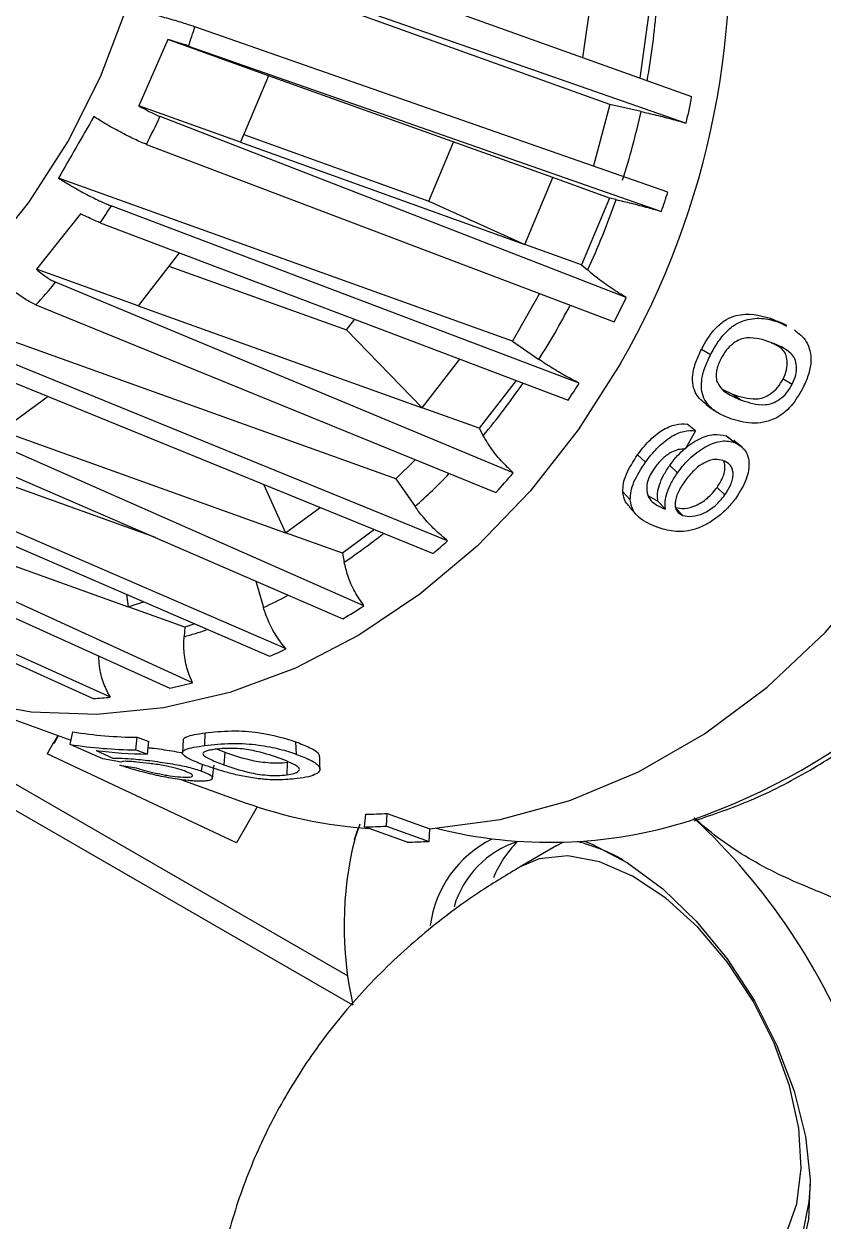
# Model space of a CAD drawing. Extents: x 150 to 4150, y 50 to 2920.
# Drawn here: x 3142.9 to 3220.1, y 1346 to 1461.8 of the extents above; entities that cross this region are included whole.
import ezdxf

# ---------------------------------------------------------------- set-up
doc = ezdxf.new("R2010")
doc.units = 0
doc.header["$LTSCALE"] = 10
doc.linetypes.add('SLD-KATı', pattern=[0])
doc.layers.get('0').update_dxf_attribs({"linetype": 'CONTINUOUS'})

msp = doc.modelspace()

# ---------------------------------------------------------------- linework, layer by layer
at = {"color": 7, "linetype": 'SLD-KATı'}
for p, q in [((3207.41, 1454.77), (3161.77, 1471.14)), ((3199.5, 1454.03), (3155.64, 1469.79)), ((3161.18, 1468.21), (3206.88, 1452.22)), ((3196.89, 1458.55), (3197.85, 1465.36)), ((3203.34, 1463.39), (3202.38, 1456.58)), ((3205.09, 1445.56), (3159.39, 1461.55)), ((3156.77, 1460.31), (3153.97, 1453.91)), ((3166.51, 1456.81), (3156.77, 1460.31)), ((3158.77, 1459.68), (3204.48, 1443.69)), ((3166.51, 1456.81), (3163.81, 1450.37)), ((3193.97, 1446.95), (3166.51, 1456.81)), ((3163.81, 1450.37), (3153.97, 1453.91)), ((3199.5, 1454.03), (3197.9, 1448.08)), ((3202.51, 1453.35), (3199.5, 1454.03)), ((3201.08, 1435.35), (3156.02, 1452.87)), ((3164.12, 1451.11), (3182, 1444.68)), ((3154.71, 1450.17), (3199.92, 1433)), ((3163.81, 1450.37), (3191.27, 1440.5)), ((3182, 1444.68), (3184.39, 1450.39)), ((3190.08, 1431.14), (3146.22, 1446.9)), ((3191.27, 1440.5), (3193.97, 1446.95)), ((3199.46, 1444.97), (3193.97, 1446.95)), ((3196.53, 1427.06), (3151.31, 1444.22)), ((3182, 1444.68), (3191.27, 1440.5)), ((3199.46, 1444.97), (3196.76, 1438.53)), ((3200.09, 1444.83), (3199.46, 1444.97)), ((3148.34, 1443.46), (3144.08, 1438.09)), ((3150.25, 1442.59), (3195.47, 1425.42)), ((3196.76, 1438.53), (3191.27, 1440.5)), ((3157.88, 1439.69), (3153.91, 1434.55)), ((3156.87, 1438.39), (3174.05, 1432.22)), ((3196.76, 1438.53), (3197.34, 1438.02)), ((3153.91, 1434.55), (3144.08, 1438.09)), ((3190.16, 1418.39), (3145.93, 1436.84)), ((3192.7, 1435.74), (3190.08, 1431.14)), ((3178.82, 1417.82), (3134.97, 1433.58)), ((3144.02, 1434.64), (3188.49, 1416.49)), ((3153.91, 1434.55), (3181.37, 1424.68)), ((3174.05, 1432.22), (3174.85, 1433.25)), ((3214.98, 1433.36), (3215.66, 1433.03)), ((3215.9, 1432.93), (3214.98, 1433.36)), ((3215.9, 1432.93), (3216.58, 1432.6)), ((3174.05, 1432.22), (3181.37, 1424.68)), ((3190.08, 1431.14), (3192.64, 1429.37)), ((3209.22, 1429.8), (3208.34, 1430.32)), ((3183.82, 1411.83), (3139.35, 1429.98)), ((3181.37, 1424.68), (3185.01, 1429.4)), ((3137.95, 1428.75), (3182.42, 1410.59)), ((3190.43, 1427.34), (3186.86, 1422.71)), ((3216.25, 1427.48), (3217.13, 1426.96)), ((3145.21, 1425.78), (3140.7, 1422.47)), ((3210.36, 1426.48), (3211.36, 1426)), ((3211.36, 1426), (3212.21, 1425.43)), ((3155.57, 1412.13), (3121.19, 1424.49)), ((3175.72, 1405.55), (3132.49, 1424.62)), ((3186.86, 1422.71), (3181.37, 1424.68)), ((3130.17, 1423.13), (3173.69, 1404.28)), ((3207.79, 1422.47), (3206.97, 1423.11)), ((3140.7, 1422.47), (3168.16, 1412.61)), ((3186.86, 1422.71), (3187.26, 1421.99)), ((3207.79, 1422.47), (3206.77, 1420.7)), ((3210.73, 1421.97), (3211.43, 1421.47)), ((3211.55, 1421.34), (3210.73, 1421.97)), ((3168.2, 1401.36), (3124.68, 1420.22)), ((3180.67, 1419.67), (3178.82, 1417.82)), ((3202.93, 1419.42), (3202.17, 1420.14)), ((3123.08, 1419.51), (3166.6, 1400.65)), ((3206.04, 1418.41), (3205.28, 1419.12)), ((3159.17, 1398.09), (3117.02, 1417.41)), ((3178.82, 1417.82), (3180.68, 1415.13)), ((3114.51, 1416.78), (3156.98, 1397.57)), ((3166.01, 1417.29), (3168.16, 1412.61)), ((3201.47, 1415.79), (3200.75, 1416.57)), ((3203.24, 1416.19), (3204.15, 1415.65)), ((3209.86, 1416.98), (3210.62, 1416.26)), ((3107.1, 1415.78), (3149.57, 1396.56)), ((3151.22, 1396.69), (3108.75, 1415.9)), ((3125.48, 1415.32), (3152.93, 1405.45)), ((3168.16, 1412.61), (3171.5, 1415.05)), ((3204.87, 1414.88), (3204.15, 1415.65)), ((3205.82, 1415.04), (3206.55, 1414.28)), ((3176.75, 1412.91), (3173.65, 1410.63)), ((3173.65, 1410.63), (3168.16, 1412.61)), ((3173.65, 1410.63), (3173.82, 1409.77)), ((3165.27, 1407.92), (3166.01, 1405.37)), ((3152.78, 1406.64), (3152.93, 1405.45)), ((3152.93, 1405.45), (3154.41, 1405.93)), ((3158.42, 1403.48), (3152.93, 1405.45)), ((3158.42, 1403.48), (3158.35, 1402.56)), ((3159.37, 1403.79), (3158.42, 1403.48)), ((3133.37, 1397.6), (3147.41, 1392.55)), ((3146.14, 1393), (3145.75, 1392.31)), ((3147.32, 1392.13), (3147.59, 1393.34)), ((3160.36, 1392.02), (3160.39, 1393.24)), ((3145.72, 1392.31), (3145.1, 1391.23)), ((3145.81, 1392.27), (3146.21, 1392.98)), ((3150.49, 1390.73), (3147.32, 1392.13)), ((3153.67, 1391.6), (3153.82, 1392.82)), ((3153.82, 1392.82), (3154.95, 1392.42)), ((3154.8, 1391.19), (3154.95, 1392.42)), ((3169.21, 1391.17), (3169.15, 1392.38)), ((3163.4, 1382.6), (3145.1, 1391.23)), ((3149.84, 1391.53), (3151.45, 1390.8)), ((3152.3, 1390.41), (3150.49, 1390.73)), ((3153.67, 1391.6), (3154.8, 1391.19)), ((3161.56, 1391.67), (3162.27, 1391.38)), ((3162.27, 1391.38), (3162.2, 1390.16)), ((3152.13, 1390.12), (3153.71, 1389.87)), ((3160.04, 1389.55), (3160.12, 1390.2)), ((3168.3, 1390.4), (3168.27, 1389.18)), ((3158.03, 1388.73), (3164.26, 1386.49)), ((3165.4, 1386.1), (3163.4, 1382.6)), ((3141.92, 1385.82), (3174.61, 1366.95)), ((3175.78, 1384.15), (3175.9, 1385.38)), ((3177.9, 1384.23), (3177.98, 1385.45)), ((3177.98, 1385.45), (3182.1, 1383.97)), ((3175.34, 1384.43), (3174.83, 1382.94)), ((3174.83, 1382.94), (3175.19, 1384.08)), ((3179.9, 1382.67), (3175.78, 1384.15)), ((3177.9, 1384.23), (3182.02, 1382.75)), ((3182.02, 1382.75), (3182.1, 1383.97)), ((3174.75, 1382.65), (3174.75, 1382.65)), ((3194.37, 1382.34), (3190.84, 1380.3))]:
    msp.add_line(p, q, dxfattribs=at)
at = {"color": 8, "linetype": 'SLD-KATı'}
msp.add_line((3141.63, 1388.53), (3174.18, 1369.74), dxfattribs=at)
at = {"color": 7, "linetype": 'SLD-KATı', "flags": 128}
for points in [[(3147.1, 1450.42), (3150.27, 1456.7), (3152.79, 1463.3), (3154.63, 1470.11), (3155.74, 1477.03), (3156.12, 1483.94), (3155.76, 1490.74), (3154.66, 1497.31), (3152.84, 1503.56), (3150.33, 1509.39), (3147.18, 1514.7), (3143.42, 1519.41), (3139.12, 1523.45), (3134.35, 1526.76), (3129.18, 1529.27), (3123.69, 1530.96), (3117.97, 1531.78), (3112.11, 1531.75), (3106.21, 1530.84), (3100.35, 1529.08), (3094.63, 1526.49), (3089.14, 1523.12), (3083.96, 1519.02), (3079.17, 1514.25), (3074.86, 1508.89), (3071.09, 1503.02), (3067.92, 1496.73), (3065.4, 1490.13), (3063.57, 1483.32), (3062.45, 1476.41), (3062.08, 1469.5), (3062.44, 1462.7), (3063.54, 1456.12), (3065.35, 1449.87), (3067.86, 1444.05), (3071.02, 1438.73), (3074.78, 1434.02), (3079.07, 1429.98), (3083.85, 1426.68), (3089.02, 1424.16), (3094.51, 1422.48), (3100.22, 1421.65), (3106.08, 1421.69), (3111.99, 1422.6), (3117.84, 1424.36), (3123.57, 1426.94), (3129.06, 1430.31), (3134.24, 1434.42), (3139.02, 1439.19), (3143.33, 1444.55), (3147.1, 1450.42)], [(3216.6, 1432.65), (3216.14, 1432.86), (3215.68, 1433.07)], [(3208.81, 1425), (3209.23, 1424.69), (3209.65, 1424.39)], [(3212.28, 1420.89), (3211.87, 1421.21), (3211.47, 1421.53)], [(3182.1, 1383.97), (3188.89, 1384.86), (3195.64, 1386.71), (3202.25, 1389.49), (3208.64, 1393.16), (3214.69, 1397.66), (3220.32, 1402.94), (3225.44, 1408.91), (3229.99, 1415.47)], [(3201.37, 1415.11), (3201.73, 1414.71), (3202.09, 1414.31)], [(3158.27, 1392.58), (3158.22, 1391.96), (3158.18, 1391.34)], [(3194.37, 1382.34), (3194.38, 1382.34), (3195, 1382.66)], [(3197.05, 1382.78), (3197.79, 1382.48), (3201.21, 1380.68), (3204.61, 1378.17), (3207.85, 1375.03), (3210.84, 1371.38), (3213.47, 1367.32), (3215.65, 1363.02), (3217.32, 1358.6), (3218.4, 1354.22), (3218.86, 1350.03), (3218.7, 1346.18), (3217.91, 1342.78), (3216.52, 1339.97), (3214.58, 1337.83), (3212.15, 1336.44), (3209.32, 1335.85)], [(3209.78, 1337.5), (3212.55, 1338.09), (3214.91, 1339.49), (3216.77, 1341.64), (3218.08, 1344.47), (3218.77, 1347.87), (3218.88, 1349.59)]]:
    msp.add_lwpolyline(points, dxfattribs=at)
at = {"color": 8, "linetype": 'SLD-KATı', "flags": 128}
for points in [[(3200.52, 1428.97), (3196.44, 1422.56), (3191.8, 1416.64), (3186.67, 1411.32), (3181.13, 1406.65), (3175.24, 1402.7), (3169.1, 1399.52), (3162.77, 1397.16), (3156.34, 1395.66), (3149.91, 1395.02), (3143.56, 1395.26), (3137.37, 1396.37), (3133.37, 1397.6)], [(3213.34, 1341.33), (3214.91, 1342.53), (3216.54, 1344.79), (3217.58, 1347.7), (3217.99, 1351.15), (3217.75, 1355), (3216.87, 1359.09), (3215.38, 1363.24), (3213.34, 1367.3), (3210.85, 1371.09), (3208, 1374.46), (3204.9, 1377.27), (3201.69, 1379.4), (3198.5, 1380.78), (3195.45, 1381.34), (3192.68, 1381.06), (3190.83, 1380.29)]]:
    msp.add_lwpolyline(points, dxfattribs=at)
at = {"color": 8, "linetype": 'SLD-KATı'}
for centre, radius, start, end in [((3131.94, 1468.48), 79.15, 330.0527, 7.6328), ((3130.47, 1468.81), 73.62, 327.6036, 332.3169), ((3133.05, 1467.1), 70.52, 320.2345, 325.4137), ((3136.91, 1463.66), 65.35, 312.046, 316.0388), ((3186.31, 1445.35), 64.1, 289.0176, 331.4255), ((3140.21, 1459.75), 60.24, 303.9231, 308.3449), ((3143.44, 1454.42), 53.99, 294.7129, 297.4758), ((3145.28, 1449.79), 49.01, 285.4736, 288.096)]:
    msp.add_arc(centre, radius, start, end, dxfattribs=at)
at = {"color": 7, "linetype": 'SLD-KATı'}
for centre, radius, start, end in [((3131.49, 1469.07), 72.74, 349.8782, 355.6008), ((3087.56, 1484.46), 75.4, 340.8155, 342.3148), ((3129.59, 1469.47), 79.19, 347.4135, 349.3021), ((3129.26, 1469.49), 75.01, 342.3101, 347.5734), ((3088.14, 1484.2), 74.76, 332.9217, 335.2222), ((3128.45, 1469.76), 80.38, 341.0719, 342.4778), ((3090.19, 1483.02), 72.4, 326.0545, 327.5949), ((3128.97, 1469.57), 75.31, 335.2256, 340.8171), ((3093.39, 1480.58), 68.37, 317.7766, 320.2183), ((3129.13, 1469.45), 79.62, 332.7571, 334.6388), ((3131.16, 1468.29), 77.28, 326.3185, 327.7616), ((3134.84, 1465.47), 72.64, 317.6, 319.6004), ((3138.22, 1462.09), 67.86, 310.6421, 312.2158), ((3142.07, 1456.93), 61.42, 300.9821, 303.2194), ((3144.5, 1452.38), 56.25, 293.13, 294.9135), ((3146.33, 1447.06), 50.62, 282.1434, 284.6887), ((3146.9, 1443.48), 46.99, 273.2523, 275.263), ((3154.47, 1438.06), 45.25, 261.258, 269.1811), ((3173.02, 1430.67), 47.07, 234.5812, 234.6733), ((3154.33, 1437.69), 46.1, 261.258, 269.1811), ((3155.47, 1437.47), 46.28, 263.0151, 269.1718), ((3179.18, 1428.11), 44.21, 250.2736, 266.14), ((3175.21, 1432.36), 46.99, 270.8442, 273.3807), ((3165.22, 1339.46), 62.23, 20.4923, 47.0426), ((3175.07, 1432.02), 47.87, 270.8442, 273.3807), ((3193.66, 1427.57), 44.91, 255.8861, 287.5448), ((3208.68, 1374.56), 34.87, 166.0848, 192.6363), ((3179.19, 1430.54), 47.87, 270.8442, 273.3807), ((3193.03, 1373.16), 10.99, 116.748, 172.3695), ((3193.53, 1373.72), 9.49, 107.996, 163.3768), ((3197.95, 1375.32), 10.46, 134.8855, 158.0708), ((3191.63, 1364.57), 18.77, 60.8489, 75.3935)]:
    msp.add_arc(centre, radius, start, end, dxfattribs=at)
for centre, major_axis, ratio, start_param, end_param in [((3180.93, 1450.9), (139.27, -62.37), 0.445365, 4.658687, 4.659357), ((3179.1, 1451.56), (49.34, 53.72), 0.506436, 3.574347, 3.575016)]:
    msp.add_ellipse(centre, major_axis=major_axis, ratio=ratio, start_param=start_param, end_param=end_param, dxfattribs=at)
for points, knots in [([(3153.85, 1463.14), (3154.38, 1463), (3155.44, 1462.74), (3157.08, 1462.28), (3158.46, 1461.87), (3159.11, 1461.65), (3159.39, 1461.55)], [0, 0, 0, 0, 0.2646004, 0.5292974, 0.7936791, 1, 1, 1, 1]), ([(3158.77, 1459.68), (3158.64, 1459.73), (3158.16, 1459.89), (3157.45, 1460.11), (3156.86, 1460.29), (3156.77, 1460.31)], [0, 0, 0, 0, 0.242341, 0.882099, 1, 1, 1, 1]), ([(3153.97, 1453.91), (3154.42, 1453.65), (3155.18, 1453.22), (3155.77, 1452.97), (3156.02, 1452.87)], [0, 0, 0, 0, 0.58336, 1, 1, 1, 1]), ([(3202.51, 1453.35), (3202.99, 1453.24), (3203.94, 1453.02), (3205.51, 1452.61), (3206.46, 1452.34), (3206.88, 1452.22)], [0, 0, 0, 0, 0.356268, 0.712547, 1, 1, 1, 1]), ([(3207.65, 1384.74), (3209.49, 1385.36), (3213.27, 1386.65), (3218.82, 1389.5), (3224.25, 1393.04), (3229.38, 1397.24), (3234.15, 1402.03), (3238.41, 1407.26), (3241.3, 1411.56), (3243.39, 1415.1), (3245.4, 1418.84), (3247.84, 1424.26), (3250.13, 1430.93), (3251.8, 1437.76), (3252.77, 1444.67), (3253.15, 1450.11), (3252.97, 1453.16), (3252.92, 1453.96)], [0, 0, 0, 0, 0.071688, 0.147983, 0.224394, 0.300893, 0.377458, 0.454066, 0.526738, 0.548832, 0.589569, 0.666213, 0.742892, 0.819582, 0.896283, 0.972995, 1, 1, 1, 1]), ([(3154.71, 1450.17), (3154.57, 1450.22), (3154.1, 1450.41), (3153.07, 1450.89), (3151.62, 1451.65), (3150.43, 1452.34), (3149.8, 1452.74), (3149.62, 1452.85)], [0, 0, 0, 0, 0.102988, 0.366807, 0.630616, 0.89468, 1, 1, 1, 1]), ([(3146.22, 1446.9), (3146.58, 1446.68), (3147.39, 1446.18), (3148.77, 1445.4), (3150.01, 1444.78), (3150.83, 1444.41), (3151.18, 1444.27), (3151.31, 1444.22)], [0, 0, 0, 0, 0.202891, 0.467548, 0.731794, 0.897057, 1, 1, 1, 1]), ([(3200.09, 1444.83), (3200.57, 1444.72), (3201.53, 1444.49), (3203.1, 1444.08), (3204.05, 1443.81), (3204.48, 1443.69)], [0, 0, 0, 0, 0.357053, 0.714132, 1, 1, 1, 1]), ([(3150.25, 1442.59), (3150.12, 1442.64), (3149.65, 1442.83), (3148.97, 1443.14), (3148.43, 1443.41), (3148.34, 1443.46)], [0, 0, 0, 0, 0.242341, 0.882099, 1, 1, 1, 1]), ([(3144.02, 1434.64), (3143.67, 1434.81), (3142.98, 1435.15), (3141.72, 1436.1), (3140.56, 1437.17), (3139.92, 1437.92), (3139.64, 1438.24)], [0, 0, 0, 0, 0.263758, 0.527587, 0.791618, 1, 1, 1, 1]), ([(3144.08, 1438.09), (3144.46, 1437.77), (3145.13, 1437.22), (3145.7, 1436.95), (3145.93, 1436.84)], [0, 0, 0, 0, 0.5833602, 1, 1, 1, 1]), ([(3201.08, 1435.35), (3200.61, 1435.64), (3199.66, 1436.22), (3198.34, 1437.18), (3197.65, 1437.76), (3197.34, 1438.02)], [0, 0, 0, 0, 0.355379, 0.710571, 1, 1, 1, 1]), ([(3208.34, 1430.32), (3208.56, 1430.72), (3208.99, 1431.52), (3209.84, 1432.56), (3210.78, 1433.31), (3212.63, 1433.98), (3213.94, 1433.64), (3214.98, 1433.36)], [0, 0, 0, 0, 0.125356, 0.250587, 0.375578, 0.500982, 1, 1, 1, 1]), ([(3209.22, 1429.8), (3209.44, 1430.21), (3209.88, 1431.02), (3210.74, 1432.08), (3211.68, 1432.85), (3212.93, 1433.31), (3214.39, 1433.43), (3215.4, 1433.1), (3215.9, 1432.93)], [0, 0, 0, 0, 0.126499, 0.252548, 0.377658, 0.502458, 0.751109, 1, 1, 1, 1]), ([(3215.05, 1431.02), (3214.32, 1431.27), (3213.41, 1431.57), (3212.1, 1431.35), (3211.41, 1430.94), (3210.72, 1430.29), (3210.39, 1429.71), (3210.22, 1429.42)], [0, 0, 0, 0, 0.497951, 0.622754, 0.747957, 0.873668, 1, 1, 1, 1]), ([(3217.33, 1432.24), (3217.75, 1431.91), (3218.39, 1431.4), (3218.88, 1430.24), (3218.98, 1429.12), (3218.72, 1427.84), (3218.34, 1427.01), (3218.14, 1426.59)], [0, 0, 0, 0, 0.330955, 0.497151, 0.663868, 0.831547, 1, 1, 1, 1]), ([(3208.83, 1425.02), (3208.46, 1425.31), (3207.89, 1425.76), (3207.5, 1426.82), (3207.46, 1427.87), (3207.76, 1429.1), (3208.15, 1429.91), (3208.34, 1430.32)], [0, 0, 0, 0, 0.310328, 0.482977, 0.655196, 0.827415, 1, 1, 1, 1]), ([(3217.13, 1426.96), (3217.26, 1427.26), (3217.52, 1427.87), (3217.56, 1428.73), (3217.41, 1429.45), (3216.65, 1430.4), (3215.76, 1430.75), (3215.05, 1431.02)], [0, 0, 0, 0, 0.126234, 0.25197, 0.377155, 0.50198, 1, 1, 1, 1]), ([(3216.25, 1427.48), (3216.38, 1427.77), (3216.63, 1428.37), (3216.67, 1429.22), (3216.51, 1429.93), (3216, 1430.58), (3215.46, 1430.8), (3215.1, 1430.95)], [0, 0, 0, 0, 0.16463, 0.329407, 0.49444, 0.659798, 1, 1, 1, 1]), ([(3196.53, 1427.06), (3196.04, 1427.32), (3195.07, 1427.83), (3193.7, 1428.66), (3192.96, 1429.15), (3192.64, 1429.37)], [0, 0, 0, 0, 0.355709, 0.711403, 1, 1, 1, 1]), ([(3211.18, 1423.63), (3210.69, 1423.83), (3209.72, 1424.23), (3208.76, 1425.13), (3208.34, 1426.24), (3208.32, 1427.31), (3208.63, 1428.56), (3209.02, 1429.39), (3209.22, 1429.8)], [0, 0, 0, 0, 0.24892, 0.497499, 0.622366, 0.74757, 0.873484, 1, 1, 1, 1]), ([(3210.22, 1429.42), (3210.18, 1429.32), (3210.08, 1429.13), (3209.93, 1428.75), (3209.8, 1428.27), (3209.75, 1427.73), (3209.8, 1427.43), (3209.82, 1427.28)], [0, 0, 0, 0, 0.125755, 0.251386, 0.501746, 0.751283, 1, 1, 1, 1]), ([(3209.82, 1427.28), (3209.95, 1427.03), (3210.2, 1426.53), (3211.03, 1425.92), (3211.74, 1425.63), (3212.21, 1425.43)], [0, 0, 0, 0, 0.249911, 0.500007, 1, 1, 1, 1]), ([(3211.36, 1426), (3212.09, 1425.76), (3213, 1425.45), (3214.33, 1425.63), (3215.04, 1426.02), (3215.75, 1426.63), (3216.08, 1427.19), (3216.25, 1427.48)], [0, 0, 0, 0, 0.500486, 0.625664, 0.750594, 0.875331, 1, 1, 1, 1]), ([(3212.21, 1425.43), (3212.94, 1425.19), (3213.85, 1424.88), (3215.19, 1425.07), (3215.91, 1425.48), (3216.62, 1426.09), (3216.96, 1426.67), (3217.13, 1426.96)], [0, 0, 0, 0, 0.497974, 0.622797, 0.74799, 0.873719, 1, 1, 1, 1]), ([(3218.14, 1426.59), (3217.8, 1425.99), (3217.28, 1425.09), (3216.45, 1424.3), (3215.96, 1423.92), (3215.71, 1423.77), (3215.58, 1423.7)], [0, 0, 0, 0, 0.500317, 0.750428, 0.875333, 1, 1, 1, 1]), ([(3202.17, 1420.14), (3202.52, 1420.59), (3203.04, 1421.27), (3203.88, 1422.03), (3204.53, 1422.51), (3205.19, 1422.86), (3206.05, 1423.16), (3206.61, 1423.13), (3206.97, 1423.11)], [0, 0, 0, 0, 0.249667, 0.375558, 0.499973, 0.624062, 0.750273, 1, 1, 1, 1]), ([(3215.58, 1423.7), (3215.16, 1423.53), (3214.33, 1423.21), (3212.81, 1423.16), (3211.83, 1423.44), (3211.18, 1423.63)], [0, 0, 0, 0, 0.250377, 0.500477, 1, 1, 1, 1]), ([(3190.16, 1418.39), (3189.77, 1418.77), (3188.98, 1419.52), (3187.96, 1420.81), (3187.48, 1421.62), (3187.26, 1421.99)], [0, 0, 0, 0, 0.355379, 0.710571, 1, 1, 1, 1]), ([(3202.93, 1419.42), (3203.29, 1419.89), (3203.82, 1420.58), (3204.67, 1421.36), (3205.33, 1421.85), (3205.99, 1422.21), (3206.86, 1422.51), (3207.42, 1422.49), (3207.79, 1422.47)], [0, 0, 0, 0, 0.251716, 0.378194, 0.502999, 0.626901, 0.752452, 1, 1, 1, 1]), ([(3205.28, 1419.12), (3205.47, 1419.38), (3205.86, 1419.9), (3206.56, 1420.6), (3207.3, 1421.19), (3208.06, 1421.65), (3208.82, 1421.98), (3209.77, 1422.19), (3210.35, 1422.06), (3210.73, 1421.97)], [0, 0, 0, 0, 0.125087, 0.250137, 0.373884, 0.50032, 0.6254, 0.750483, 1, 1, 1, 1]), ([(3206.04, 1418.41), (3206.24, 1418.67), (3206.64, 1419.2), (3207.34, 1419.92), (3208.1, 1420.52), (3208.86, 1421), (3209.62, 1421.33), (3210.58, 1421.56), (3211.16, 1421.42), (3211.55, 1421.34)], [0, 0, 0, 0, 0.126314, 0.252388, 0.376783, 0.503369, 0.628171, 0.752553, 1, 1, 1, 1]), ([(3211.55, 1421.34), (3211.9, 1421.14), (3212.59, 1420.76), (3212.98, 1419.69), (3212.93, 1418.65), (3212.64, 1417.49), (3212.09, 1416.61), (3211.73, 1416.03)], [0, 0, 0, 0, 0.248004, 0.496759, 0.622254, 0.748277, 1, 1, 1, 1]), ([(3200.75, 1416.57), (3200.76, 1416.83), (3200.77, 1417.34), (3201.15, 1418.55), (3201.76, 1419.5), (3202.17, 1420.14)], [0, 0, 0, 0, 0.2506591, 0.5011749, 1, 1, 1, 1]), ([(3205.45, 1420.4), (3205.16, 1420.21), (3204.57, 1419.84), (3204.11, 1419.25), (3203.87, 1418.95)], [0, 0, 0, 0, 0.498548, 1, 1, 1, 1]), ([(3206.77, 1420.7), (3206.57, 1420.69), (3206.16, 1420.69), (3205.69, 1420.5), (3205.45, 1420.4)], [0, 0, 0, 0, 0.500068, 1, 1, 1, 1]), ([(3210.46, 1419.58), (3210.2, 1419.65), (3209.8, 1419.75), (3209.15, 1419.61), (3208.63, 1419.38), (3208.11, 1419.05), (3207.42, 1418.47), (3207.01, 1417.94), (3206.73, 1417.58)], [0, 0, 0, 0, 0.247707, 0.375273, 0.496928, 0.622775, 0.748152, 1, 1, 1, 1]), ([(3201.47, 1415.79), (3201.48, 1416.06), (3201.5, 1416.59), (3201.89, 1417.82), (3202.52, 1418.78), (3202.93, 1419.42)], [0, 0, 0, 0, 0.249369, 0.499645, 1, 1, 1, 1]), ([(3203.87, 1418.95), (3203.71, 1418.7), (3203.46, 1418.32), (3203.22, 1417.81), (3203.14, 1417.57), (3203.1, 1417.45)], [0, 0, 0, 0, 0.500035, 0.750178, 1, 1, 1, 1]), ([(3204.15, 1415.65), (3204.12, 1415.89), (3204.06, 1416.36), (3204.26, 1417.24), (3204.6, 1418.02), (3204.96, 1418.65), (3205.17, 1418.96), (3205.28, 1419.12)], [0, 0, 0, 0, 0.25001, 0.499736, 0.749633, 0.874786, 1, 1, 1, 1]), ([(3209.86, 1416.98), (3210.09, 1417.35), (3210.44, 1417.9), (3210.62, 1418.63), (3210.63, 1419.11), (3210.57, 1419.43), (3210.49, 1419.56), (3210.48, 1419.57)], [0, 0, 0, 0, 0.386047, 0.578556, 0.773998, 0.968048, 1, 1, 1, 1]), ([(3210.62, 1416.26), (3210.86, 1416.64), (3211.21, 1417.2), (3211.4, 1417.94), (3211.42, 1418.43), (3211.32, 1418.86), (3211.04, 1419.3), (3210.69, 1419.47), (3210.46, 1419.58)], [0, 0, 0, 0, 0.251499, 0.376408, 0.502697, 0.627589, 0.752046, 1, 1, 1, 1]), ([(3203.1, 1417.45), (3203.08, 1417.1), (3203.03, 1416.4), (3203.56, 1415.43), (3204.35, 1415.1), (3204.87, 1414.88)], [0, 0, 0, 0, 0.250908, 0.500968, 1, 1, 1, 1]), ([(3204.87, 1414.88), (3204.84, 1415.12), (3204.79, 1415.61), (3205, 1416.5), (3205.35, 1417.29), (3205.72, 1417.93), (3205.93, 1418.25), (3206.04, 1418.41)], [0, 0, 0, 0, 0.248522, 0.49792, 0.748471, 0.874173, 1, 1, 1, 1]), ([(3206.73, 1417.58), (3206.49, 1417.22), (3206.02, 1416.49), (3205.8, 1415.62), (3205.82, 1415.05), (3205.99, 1414.57), (3206.32, 1414.39), (3206.55, 1414.28)], [0, 0, 0, 0, 0.251957, 0.502463, 0.626294, 0.752327, 1, 1, 1, 1]), ([(3201.4, 1415.14), (3201.26, 1415.28), (3200.9, 1415.64), (3200.81, 1416.21), (3200.75, 1416.57)], [0, 0, 0, 0, 0.3818217, 1, 1, 1, 1]), ([(3205.82, 1415.04), (3206.11, 1414.99), (3206.68, 1414.88), (3207.62, 1415.13), (3208.37, 1415.53), (3209.12, 1416.07), (3209.56, 1416.62), (3209.86, 1416.98)], [0, 0, 0, 0, 0.250576, 0.49986, 0.626367, 0.75052, 1, 1, 1, 1]), ([(3206.55, 1414.28), (3206.83, 1414.22), (3207.41, 1414.11), (3208.35, 1414.38), (3209.11, 1414.79), (3209.87, 1415.34), (3210.32, 1415.89), (3210.62, 1416.26)], [0, 0, 0, 0, 0.248511, 0.496745, 0.623404, 0.748217, 1, 1, 1, 1]), ([(3183.82, 1411.83), (3183.4, 1412.18), (3182.57, 1412.87), (3181.46, 1414.06), (3180.92, 1414.8), (3180.68, 1415.13)], [0, 0, 0, 0, 0.3557091, 0.7114031, 1, 1, 1, 1]), ([(3204.06, 1413.13), (3203.44, 1413.4), (3202.52, 1413.8), (3201.66, 1414.74), (3201.53, 1415.44), (3201.47, 1415.79)], [0, 0, 0, 0, 0.499385, 0.749533, 1, 1, 1, 1]), ([(3211.73, 1416.03), (3211.45, 1415.67), (3210.89, 1414.95), (3209.85, 1414.03), (3208.73, 1413.33), (3207.24, 1412.73), (3205.6, 1412.66), (3204.57, 1412.97), (3204.06, 1413.13)], [0, 0, 0, 0, 0.126521, 0.252683, 0.378299, 0.503286, 0.751342, 1, 1, 1, 1]), ([(3175.72, 1405.55), (3175.42, 1405.99), (3174.81, 1406.86), (3174.16, 1408.37), (3173.93, 1409.34), (3173.82, 1409.77)], [0, 0, 0, 0, 0.355379, 0.710571, 1, 1, 1, 1]), ([(3168.2, 1401.36), (3167.87, 1401.78), (3167.22, 1402.6), (3166.46, 1404.05), (3166.15, 1404.96), (3166.01, 1405.37)], [0, 0, 0, 0, 0.3557091, 0.7114031, 1, 1, 1, 1]), ([(3159.17, 1398.09), (3158.97, 1398.55), (3158.56, 1399.47), (3158.3, 1401.07), (3158.33, 1402.1), (3158.35, 1402.56)], [0, 0, 0, 0, 0.3553787, 0.7105713, 1, 1, 1, 1]), ([(3151.22, 1396.69), (3150.98, 1397.13), (3150.52, 1398.03), (3150.16, 1399.48), (3150.12, 1400.36), (3150.1, 1400.68)], [0, 0, 0, 0, 0.3859817, 0.7719471, 1, 1, 1, 1]), ([(3158.3, 1392.57), (3158.29, 1392.59), (3158.25, 1392.7), (3158.55, 1392.88), (3159.29, 1393.09), (3160.02, 1393.19), (3160.39, 1393.24)], [0, 0, 0, 0, 0.074148, 0.382547, 0.690945, 1, 1, 1, 1]), ([(3160.39, 1393.24), (3160.78, 1393.29), (3161.57, 1393.38), (3162.94, 1393.45), (3164.31, 1393.42), (3166.71, 1393.15), (3168.07, 1392.72), (3169.15, 1392.38)], [0, 0, 0, 0, 0.125356, 0.250587, 0.375578, 0.500982, 1, 1, 1, 1]), ([(3160.46, 1390.06), (3159.98, 1390.24), (3159.03, 1390.6), (3158.23, 1391.06), (3158.13, 1391.42), (3158.46, 1391.66), (3159.25, 1391.87), (3159.99, 1391.97), (3160.36, 1392.02)], [0, 0, 0, 0, 0.24892, 0.497499, 0.622366, 0.74757, 0.873484, 1, 1, 1, 1]), ([(3160.36, 1392.02), (3160.77, 1392.07), (3161.57, 1392.16), (3162.95, 1392.23), (3164.34, 1392.21), (3165.95, 1392.03), (3167.67, 1391.7), (3168.7, 1391.35), (3169.21, 1391.17)], [0, 0, 0, 0, 0.126499, 0.252548, 0.377658, 0.502458, 0.751109, 1, 1, 1, 1]), ([(3169.15, 1392.38), (3169.62, 1392.19), (3170.57, 1391.83), (3171.39, 1391.33), (3171.4, 1391.02), (3171.41, 1390.94)], [0, 0, 0, 0, 0.429182, 0.857295, 1, 1, 1, 1]), ([(3151.45, 1390.8), (3151.64, 1390.81), (3152.02, 1390.83), (3152.83, 1390.77), (3153.24, 1390.74)], [0, 0, 0, 0, 0.499546, 1, 1, 1, 1]), ([(3153.24, 1390.74), (3153.82, 1390.69), (3154.7, 1390.61), (3156.03, 1390.43), (3157, 1390.28), (3157.93, 1390.12), (3159.04, 1389.88), (3159.64, 1389.68), (3160.04, 1389.55)], [0, 0, 0, 0, 0.251319, 0.377168, 0.502609, 0.627589, 0.752172, 1, 1, 1, 1]), ([(3154.88, 1391.82), (3154.99, 1391.81), (3155.42, 1391.76), (3156.2, 1391.66), (3157.15, 1391.51), (3157.8, 1391.4), (3158.09, 1391.33), (3158.11, 1391.33)], [0, 0, 0, 0, 0.1098025, 0.4012676, 0.6928666, 0.9844371, 1, 1, 1, 1]), ([(3161.36, 1391.66), (3161.27, 1391.64), (3161.1, 1391.62), (3160.79, 1391.57), (3160.47, 1391.48), (3160.22, 1391.37), (3160.17, 1391.29), (3160.15, 1391.24)], [0, 0, 0, 0, 0.125755, 0.251386, 0.501746, 0.751283, 1, 1, 1, 1]), ([(3160.15, 1391.24), (3160.2, 1391.15), (3160.31, 1390.96), (3161.04, 1390.6), (3161.74, 1390.33), (3162.2, 1390.16)], [0, 0, 0, 0, 0.249911, 0.500007, 1, 1, 1, 1]), ([(3167.45, 1390.83), (3166.72, 1391.08), (3165.8, 1391.4), (3164.22, 1391.68), (3163.27, 1391.75), (3162.25, 1391.75), (3161.66, 1391.69), (3161.36, 1391.66)], [0, 0, 0, 0, 0.497951, 0.622754, 0.747957, 0.873668, 1, 1, 1, 1]), ([(3162.27, 1391.38), (3163.01, 1391.12), (3163.93, 1390.8), (3165.48, 1390.47), (3166.42, 1390.37), (3167.42, 1390.32), (3168.01, 1390.37), (3168.3, 1390.4)], [0, 0, 0, 0, 0.500486, 0.625664, 0.750594, 0.875331, 1, 1, 1, 1]), ([(3168.27, 1389.18), (3168.53, 1389.22), (3169.05, 1389.31), (3169.43, 1389.53), (3169.54, 1389.77), (3169.05, 1390.24), (3168.16, 1390.56), (3167.45, 1390.83)], [0, 0, 0, 0, 0.126234, 0.25197, 0.377155, 0.50198, 1, 1, 1, 1]), ([(3169.21, 1391.17), (3169.69, 1390.99), (3170.64, 1390.62), (3171.43, 1390.08), (3171.53, 1389.62), (3171.19, 1389.27), (3170.41, 1388.99), (3169.66, 1388.87), (3169.29, 1388.82)], [0, 0, 0, 0, 0.248905, 0.497483, 0.622312, 0.747532, 0.873476, 1, 1, 1, 1]), ([(3171.48, 1389.75), (3171.48, 1389.95), (3171.46, 1390.34), (3171.45, 1390.74), (3171.45, 1390.94)], [0, 0, 0, 0, 0.500002, 1, 1, 1, 1]), ([(3158.73, 1388.64), (3158.19, 1388.7), (3157.37, 1388.8), (3156.14, 1389.03), (3155.21, 1389.24), (3154.32, 1389.46), (3153.2, 1389.77), (3152.56, 1389.98), (3152.13, 1390.12)], [0, 0, 0, 0, 0.251762, 0.377603, 0.503048, 0.627663, 0.752567, 1, 1, 1, 1]), ([(3153.78, 1390.42), (3153.56, 1390.44), (3153.12, 1390.48), (3152.63, 1390.5), (3152.34, 1390.48), (3152.31, 1390.44), (3152.3, 1390.41)], [0, 0, 0, 0, 0.251461, 0.501852, 0.751527, 1, 1, 1, 1]), ([(3153.71, 1389.87), (3153.97, 1389.79), (3154.51, 1389.62), (3155.38, 1389.4), (3156.13, 1389.24), (3156.89, 1389.1), (3157.39, 1389.04), (3157.73, 1389)], [0, 0, 0, 0, 0.248425, 0.496822, 0.622151, 0.748067, 1, 1, 1, 1]), ([(3158.38, 1389.56), (3158.11, 1389.65), (3157.7, 1389.78), (3156.96, 1389.96), (3156.34, 1390.09), (3155.66, 1390.2), (3154.76, 1390.32), (3154.17, 1390.38), (3153.78, 1390.42)], [0, 0, 0, 0, 0.247876, 0.37307, 0.497048, 0.622216, 0.748027, 1, 1, 1, 1]), ([(3157.73, 1389), (3158.09, 1388.98), (3158.64, 1388.94), (3159.05, 1388.99), (3159.18, 1389.07), (3159.16, 1389.17), (3158.96, 1389.33), (3158.61, 1389.47), (3158.38, 1389.56)], [0, 0, 0, 0, 0.251542, 0.377283, 0.50251, 0.627335, 0.751856, 1, 1, 1, 1]), ([(3160.04, 1389.55), (3160.38, 1389.42), (3161.05, 1389.15), (3161.07, 1388.93), (3161.07, 1388.82)], [0, 0, 0, 0, 0.499407, 1, 1, 1, 1]), ([(3165.39, 1388.83), (3164.87, 1388.91), (3163.83, 1389.08), (3162.12, 1389.5), (3161.12, 1389.84), (3160.46, 1390.06)], [0, 0, 0, 0, 0.250377, 0.500477, 1, 1, 1, 1]), ([(3161.09, 1388.89), (3161.12, 1389.1), (3161.17, 1389.5), (3161.22, 1389.91), (3161.25, 1390.11)], [0, 0, 0, 0, 0.4999726, 1, 1, 1, 1]), ([(3162.2, 1390.16), (3162.94, 1389.9), (3163.85, 1389.58), (3165.42, 1389.25), (3166.37, 1389.14), (3167.38, 1389.1), (3167.98, 1389.15), (3168.27, 1389.18)], [0, 0, 0, 0, 0.497974, 0.622797, 0.74799, 0.873719, 1, 1, 1, 1]), ([(3161.07, 1388.82), (3161.02, 1388.77), (3160.92, 1388.66), (3160.41, 1388.57), (3159.8, 1388.57), (3159.21, 1388.59), (3158.89, 1388.62), (3158.73, 1388.64)], [0, 0, 0, 0, 0.248602, 0.498169, 0.748596, 0.874252, 1, 1, 1, 1]), ([(3169.29, 1388.82), (3168.68, 1388.76), (3167.77, 1388.67), (3166.56, 1388.72), (3165.89, 1388.77), (3165.56, 1388.81), (3165.39, 1388.83)], [0, 0, 0, 0, 0.5003167, 0.7504277, 0.8753328, 1, 1, 1, 1]), ([(3221.31, 1377.22), (3219.31, 1378.02), (3215.26, 1379.65), (3210.68, 1382.4), (3208.37, 1384.37), (3207.63, 1385.01)], [0, 0, 0, 0, 0.396747, 0.806752, 1, 1, 1, 1]), ([(3190.84, 1380.3), (3189.57, 1379.53), (3186.21, 1377.51), (3181.21, 1373.72), (3176.04, 1368.86), (3171.57, 1363.54), (3167.85, 1357.83), (3164.89, 1351.82), (3162.7, 1345.57), (3161.3, 1339.15), (3160.68, 1332.61), (3160.83, 1326.01), (3161.74, 1319.41), (3163.41, 1312.85), (3165.82, 1306.37), (3169, 1300.04), (3172.22, 1294.76), (3174.62, 1291.74), (3175.49, 1290.65)], [0, 0, 0, 0, 0.0417971, 0.1106155, 0.1787549, 0.2458219, 0.3118368, 0.376933, 0.4413284, 0.5052948, 0.5690773, 0.6329394, 0.6971722, 0.7620262, 0.8276867, 0.8942527, 0.9617255, 1, 1, 1, 1])]:
    msp.add_open_spline(points, degree=3, knots=knots, dxfattribs=at)
msp.add_open_spline([(3149.62, 1452.85), (3149.05, 1451.86), (3147.9, 1449.88), (3146.78, 1447.9), (3146.22, 1446.9)], degree=3, dxfattribs=at)

doc.saveas('drawing.dxf')
